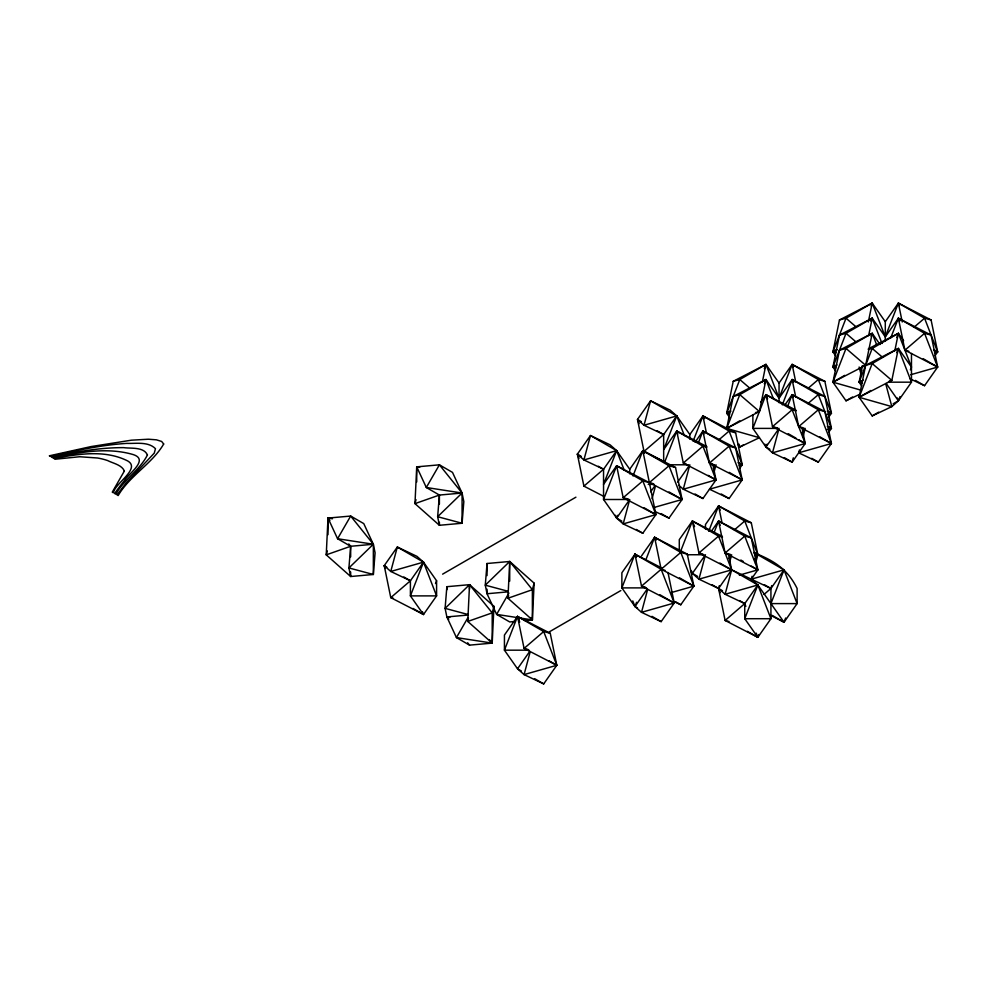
<?xml version="1.0" encoding="UTF-8"?>
<svg xmlns="http://www.w3.org/2000/svg" width="987" height="987" viewBox="0 0 987 987"><rect width="100%" height="100%" fill="white"/><g stroke="black" fill="none" stroke-linecap="round" stroke-linejoin="round"><path stroke-width="1.48" d="M663.659 461.768L663.659 434.551L676.749 415.934L670.198 410.136L650.569 400.821L637.479 419.438L644.017 451.429L663.116 461.262M689.839 439.092L689.839 434.551L702.929 415.934L735.648 432.799L742.199 464.791L739.584 468.517M705.471 529.057L705.471 524.516L718.561 505.899L751.292 522.765L757.843 554.743L755.524 563.367M885.29 341.366L885.29 321.713L872.2 303.095L839.468 319.961L832.929 351.94L835.545 355.665M911.47 353.457L911.47 382.179L898.38 400.796L891.829 406.607L872.2 415.909L859.109 397.292L872.2 333.322L839.468 350.188L832.929 382.179L846.019 400.796L860.417 393.973M419.709 467.307L416.724 466.851L414.972 503.629L439.4 525.281L462.076 523.258L463.828 501.606L462.076 493.031L452.49 472.378L439.4 464.828L416.724 466.851L416.724 481.964M493.956 606.339L492.205 643.117L469.528 645.14L456.438 637.577L446.864 616.937L445.1 608.362L446.864 586.697L469.528 584.674L493.956 606.339L492.205 612.878L492.205 643.117L456.438 637.577L467.986 617.578M514.239 621.539L509.711 621.946L496.621 614.383L487.035 593.742L485.283 585.168L487.035 563.503L509.711 561.48L534.127 583.144L532.375 619.922L524.825 620.589M416.724 466.851L426.31 487.492L439.4 495.055L437.648 516.719L439.4 525.281L439.4 522.259M779.051 402.696L779.051 383.055L765.961 364.425L733.23 381.29L726.691 413.282L730.183 418.241M738.029 444.532L739.781 447.025L759.41 437.71L726.691 428.395L733.23 396.416L765.961 379.539L779.051 398.168L792.142 379.539L824.861 396.416L831.412 428.395L828.796 432.121M762.396 381.87L765.961 364.425L739.781 379.539L733.23 381.29M910.162 378.86L924.56 385.683L937.65 367.065L931.099 335.074L898.38 318.209L885.29 336.826L872.2 318.209L839.468 335.074L832.929 367.065L835.545 370.779M868.326 321.996L872.2 303.095L846.019 318.209L839.468 319.961M862.379 366.177L859.109 382.179L861.725 385.905M868.634 335.654L872.2 318.209L846.019 333.322L839.468 335.074M894.814 350.767L898.38 333.322L868.375 348.781M327.302 550.931L326.241 554.854L350.669 576.519L373.345 574.483L375.097 552.831L373.345 544.256L363.759 523.603L350.669 516.053L327.992 518.076L326.241 554.854L350.669 546.28L373.345 544.256L373.345 574.483L348.917 567.944L350.669 546.28L348.781 543.936M416.02 499.693L414.972 503.629L439.4 495.055L462.076 493.031L462.076 523.258L437.648 516.719L462.076 493.031L439.4 464.828L426.31 487.492L462.076 493.031M468.48 618.837L467.776 621.452L492.205 643.117L489.367 639.588M508.65 595.642L507.947 598.258L532.375 619.922L532.375 589.683L534.127 583.144M530.229 651.605L524.072 674.602L543.701 683.905L556.791 665.287L550.252 633.296L517.521 616.431L504.431 635.06L504.431 650.174L517.521 668.791L524.072 674.602L556.791 665.287L543.701 631.544L517.521 616.431L504.431 650.174L529.069 650.174M652.062 498.743L655.528 485.814M647.669 589.338L641.513 612.322L661.142 621.637L674.232 603.02L667.989 572.485M714.094 471.971L716.019 464.791L713.404 468.517M705.088 556.187L698.932 579.172L718.561 588.486L725.112 594.285L744.741 603.6L745.839 606.413M719.338 585.612L718.561 588.486L725.112 620.465L757.843 637.343L770.933 618.713L770.933 588.486L771.698 585.612M729.726 561.936L731.651 554.743L729.035 558.469M728.381 553.867L731.651 569.857L725.112 594.285L757.843 584.983L784.023 622.229L797.114 603.6L797.114 588.486C787.392 568.759 773.487 560.394 753.747 552.634M719.881 563.059L757.843 584.983L744.741 603.6L744.741 618.713L770.933 618.713L757.843 584.983L751.292 579.172L752.057 576.297M793.301 457.82L792.142 462.138L772.5 452.823L765.961 447.025L752.871 428.395L752.871 414.787M785.158 404.584L792.142 394.652L824.861 411.53L831.412 443.508L818.322 462.138L798.68 452.823L799.458 449.949M802.924 437.019L804.849 429.838M385.312 568.463L384.227 565.65L390.766 571.461L423.497 562.146L436.587 595.889L410.407 595.889L410.407 580.775L390.766 571.461L397.317 547.032L423.497 562.146L410.407 595.889L423.497 614.506L436.587 595.889L436.587 580.775L423.497 562.146L416.946 556.347L397.317 547.032L384.227 565.65L390.766 597.641L423.497 614.506L422.399 611.693M435.489 583.576L436.587 580.775M602.995 495.967L583.909 486.135L577.37 454.143L590.46 435.526L610.089 444.829L616.641 450.64L603.55 484.37L616.641 465.753L682.091 499.496L669.001 518.113L654.603 511.291M653.295 483.679L642.821 480.866L616.641 465.753L603.55 499.496L616.641 518.113L623.179 523.912L642.821 533.227L655.911 514.609L642.821 450.64L675.54 467.505L682.091 499.496L653.628 507.589M617.726 515.3L616.641 518.113L621.872 521.136M633 475.944L642.821 450.64L669.001 465.753L675.54 467.505M644.017 451.429L663.659 434.551L644.017 425.249L650.569 400.821L676.749 415.934L663.659 449.677L676.749 431.048L706.741 446.506M664.744 461.978L676.749 431.048L702.929 446.161L706.852 447.222M662.24 568.216L634.962 554.163L621.872 587.894L634.962 606.524L641.513 612.322L674.232 603.02L661.142 569.277L654.603 537.298L687.322 554.163L693.873 586.142L680.783 604.772L674.232 601.663M645.868 559.789L654.603 537.298L680.783 552.412L687.322 554.163M693.108 441.238L702.929 415.934L729.109 431.048L735.648 432.799M636.603 602.304L634.962 606.524L637.577 608.029M698.562 442.299L702.929 431.048L735.648 447.913L742.199 479.904L729.109 498.521L709.468 489.219L742.199 479.904L729.109 446.161L702.929 431.048L695.07 442.225M764.32 383.758L765.961 379.539L759.41 411.53L726.691 428.395L739.781 394.652L765.961 379.539L773.598 399.217M680.388 551.93L692.38 521.013L722.385 536.472M764.32 368.644L765.961 364.425L779.051 398.168L792.142 364.425L824.861 381.29L831.412 413.282L828.796 417.007M708.752 531.203L718.561 505.899L744.741 521.013L751.292 522.765M714.206 532.252L718.561 521.013L751.292 537.878L757.843 569.857L750.86 579.801M767.047 444.212L765.961 447.025L769.885 449.282M782.321 404.843L792.142 379.539L818.322 394.652L824.861 396.416M787.774 405.904L792.142 394.652L818.322 409.778L824.861 411.53M757.843 584.983L744.741 618.713L757.843 637.343L758.929 634.53M871.114 305.896L872.2 303.095L885.29 336.826L898.38 303.095L931.099 319.961L937.65 351.94L935.034 355.665M871.114 321.022L872.2 318.209L882.02 343.513M871.114 336.135L872.2 333.322L880.059 344.5M751.292 579.172L784.023 569.857L770.933 603.6L797.114 603.6L784.023 569.857L753.908 552.486M890.743 337.887L898.38 318.209L924.56 333.322L931.099 335.074M770.378 615.197L784.023 622.229L785.652 618.01M896.739 337.542L898.38 333.322L903.611 340.774M896.739 352.655L898.38 348.436L911.47 367.065L910.384 369.866M900.021 396.577L898.38 400.796L893.149 403.819M508.934 593.039L496.621 614.383L532.375 619.922L530.488 617.566M393.394 598.344L390.766 597.641L410.407 580.775L423.497 562.146M583.909 486.135L603.55 469.257L616.641 450.64L590.46 435.526L583.909 459.954L603.55 469.257L603.55 499.496L628.188 499.496M629.731 473.797L629.731 469.257L642.821 450.64L644.56 453.119M529.735 651.408L517.521 668.791L521.444 671.061M650.667 491.822L655.035 485.616M677.625 482.174L689.839 464.791L683.288 489.219L702.929 498.521L716.019 479.904L712.75 463.915M671.098 592.619L693.873 586.142L661.142 569.277L634.962 554.163L621.872 572.781L621.872 587.894L646.51 587.894M641.513 555.915L654.603 537.298L656.343 539.778M760.718 402.104L765.961 394.652L795.954 410.123M779.051 383.055L792.142 364.425L818.322 379.539L824.861 381.29M647.176 589.14L634.962 606.524L632.778 600.898M711.59 530.944L718.561 521.013L744.741 536.126L751.292 537.878M784.023 569.857L770.933 588.486L731.651 569.857L698.932 579.172L692.38 573.373L705.471 554.743M870.448 320.689L872.2 318.209M801.74 433.367L805.232 428.395M885.29 321.713L898.38 303.095L924.56 318.209L931.099 319.961M679.29 550.215L679.29 539.63L692.38 521.013L718.561 536.126L731.651 569.857L718.561 588.486L720.202 592.706M754.352 559.715L757.843 554.743L744.741 521.013L734.353 529.945M350.669 556.865L350.669 546.28L337.579 538.729L350.669 516.053L373.345 544.256L348.917 567.944L350.669 576.519L350.669 571.979M649.36 482.618L669.001 465.753L682.091 499.496L669.001 491.933M718.709 439.98L729.109 431.048L742.199 464.791L739.349 465.593M807.921 388.471L818.322 379.539L831.412 413.282L827.143 414.491M807.921 403.584L818.322 394.652L831.412 428.395L827.143 429.604M914.159 327.141L924.56 318.209L937.65 351.94L934.8 352.754M764 594.445L770.933 588.486L764.382 584.711M442.62 574.15L575.914 497.189M730.614 411.011L726.691 413.282L729.541 414.096M836.853 349.682L832.929 351.94L835.779 352.754M726.691 428.395L739.781 420.832M835.545 365.548L832.929 367.065L835.779 367.867M844.712 375.368L832.929 382.179L861.38 390.272M743.704 444.755L739.781 447.025L739.004 444.15M861.725 380.661L859.109 382.179L861.959 382.981M846.019 400.796L852.558 397.021M870.892 390.482L859.109 397.292L891.829 406.607L885.672 383.61M872.2 415.909L878.738 412.134M549.303 631.865L620.848 590.559M837.013 349.83L832.929 351.94L846.019 318.209L856.408 327.141M730.775 411.172L726.691 413.282L739.781 379.539L750.169 388.471M837.013 364.956L832.929 367.065L846.019 333.322L856.408 342.255M863.193 380.069L859.109 382.179L872.2 348.436L898.38 333.322L911.47 367.065M689.839 434.551L676.749 415.934L644.017 425.249L637.479 419.438L639.107 423.657M629.731 469.257L616.641 450.64L583.909 459.954L577.37 454.143L578.999 458.363M910.619 374.752L937.65 367.065L924.56 333.322L904.919 350.188L937.65 367.065L923.252 358.75M798.68 452.823L831.412 443.508L818.322 409.778L798.68 426.643L831.412 443.508L819.629 436.71M754.993 555.558L757.843 554.743M739.337 575.125L757.843 569.857L744.741 536.126L725.112 552.991L757.843 569.857L751.292 566.082M839.468 350.188L846.019 348.436L872.2 333.322L876.567 344.562M868.276 349.484L872.2 348.436L882.588 357.368M733.23 396.416L739.781 394.652L759.41 411.53L755.487 412.578M861.725 366.362L872.2 363.549L898.38 348.436L911.47 382.179L888.374 382.179M889.213 381.118L891.829 380.414L898.38 348.436L832.929 382.179L846.019 348.436L865.648 365.301M508.194 591.842L487.035 593.742L487.035 589.202M448.752 619.281L446.864 616.937L468.023 615.037M777.509 428.395L752.871 428.395L765.961 394.652L792.142 409.778L796.065 410.826M668.273 464.791L688.297 464.791M711.393 464.791L714.477 464.791M648.212 484.37L654.369 484.37M687.001 554.743L703.941 554.743M332.471 518.767L327.992 518.076L327.992 534.707M373.345 544.256L337.579 538.729L327.992 518.076L329.892 520.433M446.864 616.937L449.838 617.393M908.854 351.249L904.919 350.188L898.38 318.209L900.119 320.689M803.924 428.05L798.68 426.643L792.142 394.652L793.227 397.465M777.744 428.05L772.5 426.643L765.961 394.652L767.602 398.871M735.648 447.913L729.109 446.161L709.468 463.039L742.199 479.904L729.109 472.341M712.096 463.73L709.468 463.039L702.929 431.048L704.015 433.861M685.916 463.73L683.288 463.039L676.749 431.048L677.835 433.861M628.423 499.138L623.179 497.732L616.641 465.753M722.496 537.175L718.561 536.126L698.932 552.991L731.651 569.857M730.343 554.398L725.112 552.991L718.561 521.013L720.202 525.232M702.855 554.04L698.932 552.991L692.38 521.013L694.564 526.626M661.142 569.277L665.065 570.326M645.436 587.203L641.513 586.142L634.962 554.163L636.714 556.643M729.035 621.526L725.112 620.465L744.741 603.6L739.51 600.577M508.268 591.324L485.283 585.168L509.711 561.48L532.375 589.683L507.947 598.258L509.711 561.48L509.711 581.133M550.252 633.296L543.701 631.544L524.072 648.422L556.791 665.287L548.945 660.747M468.097 614.519L445.1 608.362L469.528 584.674L492.205 612.878L467.776 621.452L469.528 584.674L469.528 589.214M527.996 649.471L524.072 648.422L517.521 616.431L519.273 618.911M933.554 349.83L937.65 351.94L933.727 349.682M827.316 411.172L831.412 413.282L827.488 411.011M827.316 426.285L831.412 428.395L828.796 426.89M738.103 462.681L742.199 464.791L739.584 463.273M915.393 380.39L924.56 385.683M788.218 433.688L796.065 438.216M798.68 439.733L805.232 443.508L792.142 462.138L784.283 457.598M811.77 458.35L818.322 462.138M638.786 420.203L641.402 421.708M657.108 430.776L663.659 434.551M708.16 475.364L716.019 479.904L683.288 489.219L678.933 485.345M721.25 493.993L729.109 498.521M695.07 493.993L702.929 498.521M577.37 454.143L581.294 456.413M598.307 466.234L603.55 469.257M661.142 513.585L669.001 518.113M740.818 560.036L743.433 561.554M644.129 507.799L655.911 514.609L623.179 523.912L629.731 499.496L616.641 518.113L615.543 515.3M636.27 529.451L642.821 533.227M772.241 615.419L784.023 622.229M690.641 570.893L692.38 573.373L697.624 576.396M712.022 584.711L722.496 590.757M679.475 577.827L693.873 586.142L680.783 552.412L641.513 586.142L674.232 603.02L659.834 594.705M747.369 631.298L757.843 637.343L756.202 633.123M675.54 601.749L680.783 604.772M651.975 616.344L661.142 621.637M384.227 565.65L386.842 567.167M403.856 576.988L410.407 580.775M413.022 608.461L423.497 614.506M534.535 678.624L543.701 683.905M467.641 642.784L469.528 645.14M886.166 383.412L898.38 400.796L897.294 397.983M861.725 370.779L859.109 367.065L861.034 374.246M795.707 396.984L792.142 379.539L793.881 382.031M706.495 433.379L702.929 415.934L704.669 418.414M899.465 305.896L898.38 303.095L902.241 321.996M898.38 318.209L899.465 321.022M793.227 367.238L792.142 364.425L795.707 381.87M792.142 379.539L793.227 382.351M764.863 444.212L765.961 447.025L779.051 428.395L772.5 452.823L805.232 443.508L801.962 427.519M702.929 415.934L704.015 418.747M720.202 510.106L718.561 505.899L722.139 523.344M676.749 415.934L684.386 435.612M691.295 570.56L692.38 573.373M642.821 450.64L643.906 453.452M654.603 537.298L655.689 540.099M616.641 450.64L624.277 470.318M634.962 554.163L636.06 556.976M517.521 616.431L519.705 622.057M487.035 563.503L487.035 575.594M446.864 586.697L446.864 589.72M439.4 495.055L439.4 504.123M163.682 444.002C152.405 463.495 129.852 475.524 118.181 495.536L116.997 494.857L126.225 482.976L154.256 453.132L155.465 448.69C148.284 441.374 136.144 443.718 126.817 443.385C101.007 445.014 75.641 450.59 50.534 456.487L49.35 455.809L91.051 446.58L131.394 440.19L148.42 439.215L156.452 439.832L161.658 441.46L163.682 444.002M147.433 454.933C140.018 469.874 124.103 479.411 115.812 494.179L114.628 493.5A399.032 230.378 0 0 1 124.3 480.805C128.532 473.402 150.752 458.943 131.641 454.131C105.819 447.111 78.516 452.502 52.891 457.845L51.706 457.166C75.32 451.873 99.391 447.555 123.671 447.629C131.209 448.727 143.67 446.655 147.433 454.933M124.362 471.033L112.271 492.131L113.456 492.809C114.282 483.827 141.079 468.763 127.792 461.003C105.041 449.43 78.059 453.995 54.075 458.536L55.247 459.214L79.688 456.747L97.59 458.005A45.612 26.341 0 0 1 107.558 460.534C113.11 463.372 121.808 464.84 124.362 471.033M872.2 363.549L859.109 397.292L891.829 380.414L872.2 363.549M642.821 480.866L623.179 497.732L655.911 514.609L642.821 480.866M702.929 446.161L683.288 463.039L716.019 479.904L702.929 446.161M792.142 409.778L772.5 426.643L805.232 443.508L792.142 409.778"/></g></svg>
